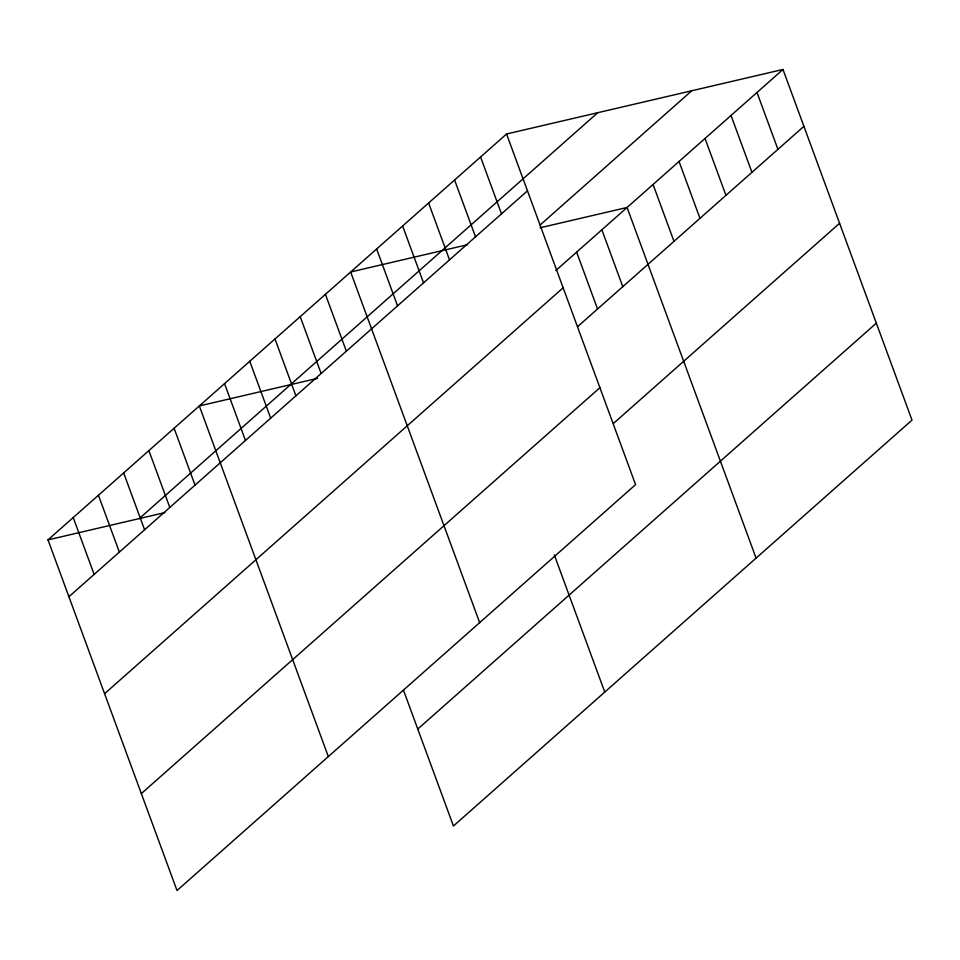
<?xml version="1.0" encoding="UTF-8"?>
<svg xmlns="http://www.w3.org/2000/svg" width="960" height="960" viewBox="0 0 960 960"><rect width="100%" height="100%" fill="white"/><g stroke="black" fill="none" stroke-linecap="round" stroke-linejoin="round"><path stroke-width="1.44" d="M506.556 133.992L635.568 484.632L177.012 890.532L48 539.892L506.556 133.992L782.988 69.468L912 420.108L453.444 826.008L403.476 690.216M139.224 518.592L597.78 112.692M68.916 596.748L527.484 190.848M540.192 224.928L691.764 90.756M555.804 270.564L782.988 69.468M104.592 693.696L563.148 287.796M577.824 326.46L803.904 126.336M141.348 793.584L599.904 387.684M613.488 423.408L839.58 223.284M417.768 729.06L876.324 323.16M467.508 244.716L350.652 271.992L479.664 622.644M540.132 227.772L627.072 207.468L756.084 558.12M317.604 378.336L199.32 405.936L328.332 756.588M48 539.892L164.856 512.616M757.008 92.472L777.924 149.328M731.016 115.464L751.944 172.332M705.036 138.468L725.952 195.336M679.044 161.472L699.972 218.34M653.064 184.476L673.98 241.332M601.86 229.8L622.776 286.656M576.636 252.12L597.552 308.988M480.576 156.984L501.492 213.852M454.584 179.988L475.512 236.856M428.604 202.992L449.52 259.86M554.292 554.88L604.764 692.064M402.624 225.996L423.54 282.852M376.632 248.988L397.56 305.856M325.428 294.324L346.356 351.18M300.204 316.644L321.132 373.512M274.992 338.964L295.908 395.832M249.768 361.296L270.684 418.152M224.544 383.616L245.472 440.484M174.108 428.268L195.024 485.124M148.884 450.588L169.8 507.456M123.66 472.908L144.588 529.776M98.436 495.24L119.364 552.096M73.224 517.56L94.14 574.428"/></g></svg>
